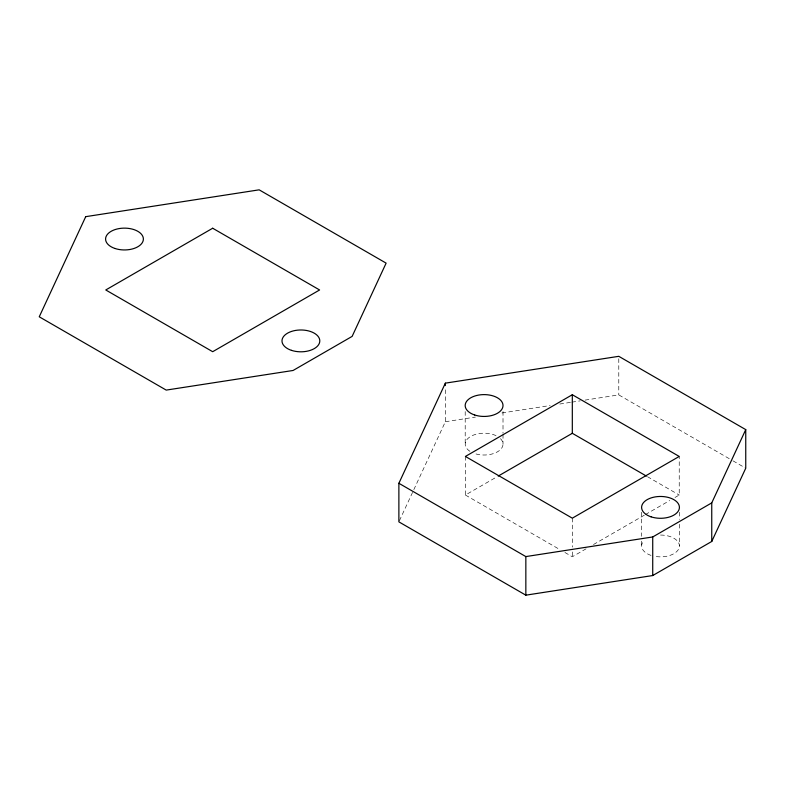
<?xml version="1.0" encoding="UTF-8"?>
<svg xmlns="http://www.w3.org/2000/svg" width="785" height="785" viewBox="0 0 785 785"><rect width="100%" height="100%" fill="white"/><g stroke="black" fill="none" stroke-linecap="round" stroke-linejoin="round"><path stroke-width="0.59" stroke-dasharray="3.92 2.94" d="M399.388 520.769L445.35 421.731L445.35 387.976M465.397 456.448L465.397 495.031L497.15 476.701M564.906 552.483L572.314 556.761L586.071 548.813M593.48 544.535L644.299 515.205M645.358 514.587L669.703 500.536M674.992 497.474L679.231 495.031L679.231 456.448M445.35 421.731L475.455 417.07M501.958 412.969L550.128 405.521M559.764 404.03L570.607 402.352M571.814 402.165L580.243 400.86M585.06 400.114L618.786 394.904L731.993 460.265M733.053 460.873L745.75 468.203M647.468 476.701L679.231 495.031M465.397 495.031L559.607 549.431M679.417 512.203L679.417 519.434M679.417 524.262L679.417 545.958M641.62 512.203L641.62 536.312M641.62 541.14L641.62 545.958M618.786 358.735L618.786 394.904M572.314 518.178L572.314 547.116M572.314 551.943L572.314 556.761M503.008 411.556L503.008 433.261M503.008 434.458L503.008 444.104M465.201 411.556L465.201 444.104M500.477 438.648A18.899 10.911 0 0 1 497.464 451.826A18.899 10.911 0 0 1 474.65 453.553M469.901 451.306A18.899 10.911 0 0 1 471.186 436.146A18.899 10.911 0 0 1 497.464 436.391M660.519 535.046A18.899 10.911 0 0 1 679.26 547.38A18.899 10.911 0 0 1 655.632 556.496M651.069 555.407A18.899 10.911 0 0 1 644.151 540.502"/><path stroke-width="1.18" d="M398.878 483.285L445.35 383.149L618.786 356.321L745.75 429.621L745.75 468.203L711.75 541.464L652.727 575.542L525.842 595.167L398.878 521.868L398.878 483.285L525.842 556.585L652.727 536.96L711.75 502.881L745.75 429.621M572.314 394.727L465.397 456.448L572.314 518.178L679.231 456.448L572.314 394.727L572.314 433.3L646.418 476.083M498.21 476.083L572.314 433.3M711.75 502.881L711.75 541.464M652.727 536.96L652.727 575.542M525.842 556.585L525.842 595.167M445.35 383.149L445.35 385.563M85.722 216.66L39.25 316.797L166.214 390.096L293.099 370.471L352.131 336.392L386.122 263.132L259.158 189.833L85.722 216.66M212.686 228.239L105.769 289.969L212.686 351.7L319.603 289.969L212.686 228.239M115.032 248.492A18.899 10.911 0 0 0 143.38 239.042A18.899 10.911 0 0 0 115.032 229.593A18.899 10.911 0 0 0 115.032 248.492M291.441 350.346A18.899 10.911 0 0 0 319.799 340.896A18.899 10.911 0 0 0 291.441 331.447A18.899 10.911 0 0 0 291.441 350.346M474.65 414.98A18.899 10.911 0 0 0 503.008 405.531A18.899 10.911 0 0 0 474.65 396.072A18.899 10.911 0 0 0 474.65 414.98M651.069 516.834A18.899 10.911 0 0 0 679.417 507.375A18.899 10.911 0 0 0 651.069 497.925A18.899 10.911 0 0 0 651.069 516.834"/></g></svg>
